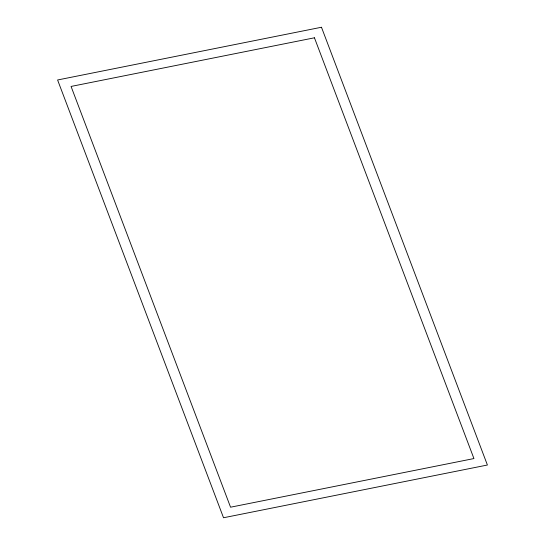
<?xml version="1.0" encoding="UTF-8"?>
<svg xmlns="http://www.w3.org/2000/svg" width="545" height="545" viewBox="0 0 545 545"><rect width="100%" height="100%" fill="white"/><g stroke="black" fill="none" stroke-linecap="round" stroke-linejoin="round"><path stroke-width="0.82" d="M321.475 27.25L57.593 79.979L223.525 517.75L487.407 465.021L321.475 27.25M314.445 37.796L71.061 86.437L230.555 507.204L473.939 458.563L314.445 37.796"/></g></svg>
